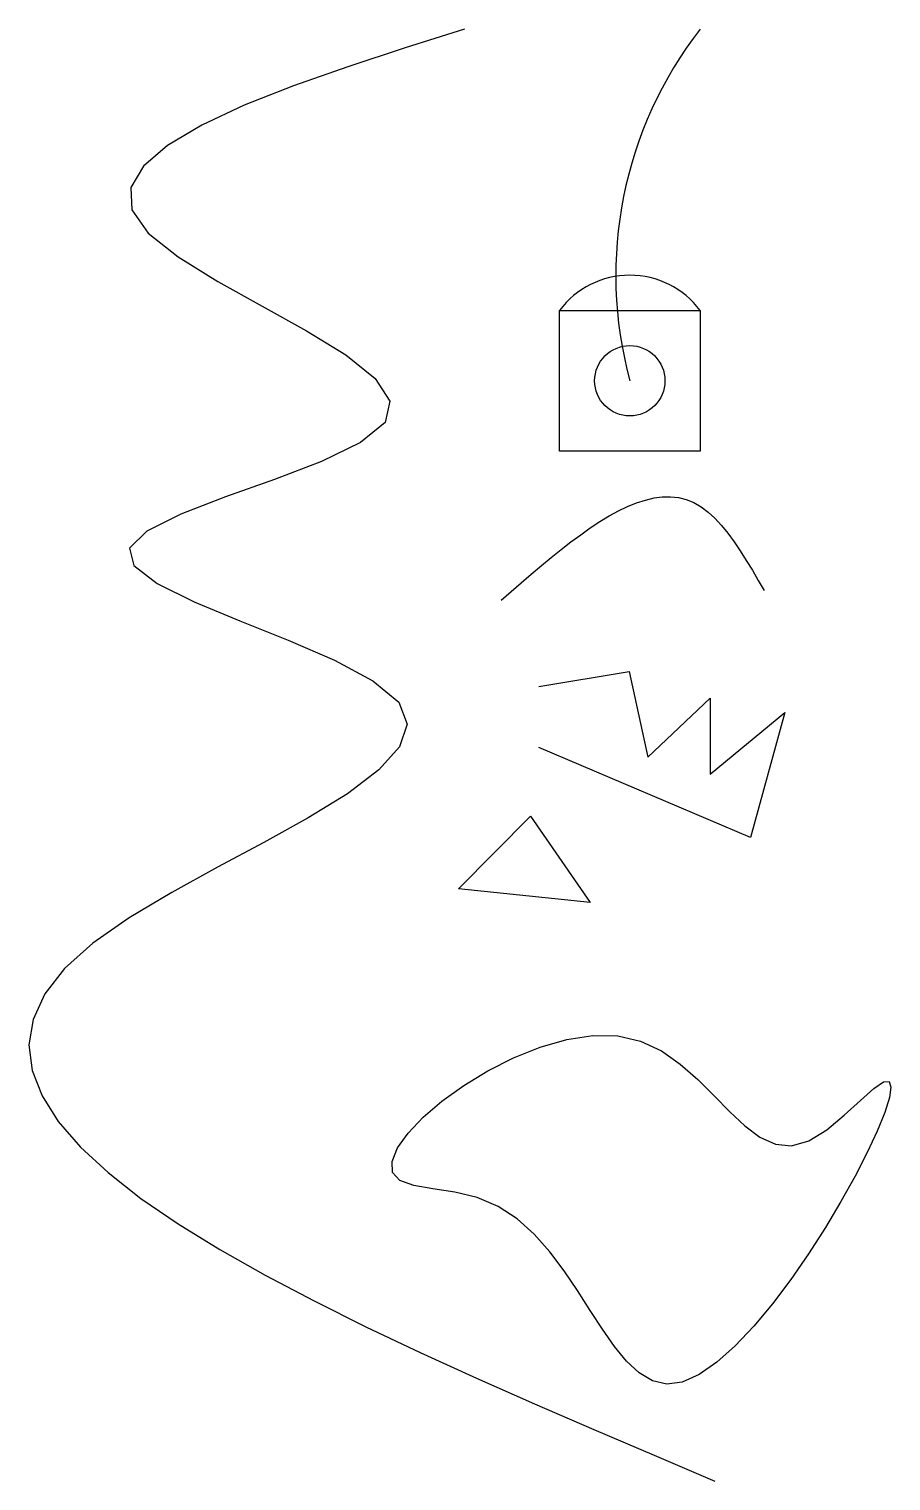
# Model space of a CAD drawing. Extents: x -3.8 to 2.4, y -7.3 to 3.
import ezdxf

# ---------------------------------------------------------------- set-up
doc = ezdxf.new("R2010")
doc.units = 0
doc.layers.get('0').update_dxf_attribs({"linetype": 'CONTINUOUS'})

msp = doc.modelspace()

# ---------------------------------------------------------------- linework, layer by layer
for p, q in [((-0.147, -1.673), (0.496, -1.566)), ((0.496, -1.566), (0.627, -2.175)), ((0.627, -2.175), (1.071, -1.756)), ((1.071, -1.756), (1.071, -2.296)), ((1.071, -2.296), (1.602, -1.858)), ((1.602, -1.858), (1.358, -2.745)), ((1.358, -2.745), (-0.147, -2.106)), ((-0.717, -3.11), (-0.206, -2.594)), ((-0.206, -2.594), (0.218, -3.207)), ((0.218, -3.207), (-0.717, -3.11))]:
    msp.add_line(p, q)
for points in [[(-0.675, 3), (-1.096, 2.866), (-1.505, 2.731), (-1.891, 2.596), (-2.241, 2.458), (-2.543, 2.317), (-2.786, 2.173), (-2.957, 2.025), (-3.046, 1.873), (-3.039, 1.714), (-2.925, 1.55), (-2.711, 1.38), (-2.429, 1.206), (-2.113, 1.031), (-1.798, 0.856), (-1.519, 0.684), (-1.31, 0.516), (-1.205, 0.356), (-1.239, 0.204), (-1.414, 0.061), (-1.692, -0.073), (-2.026, -0.202), (-2.374, -0.326), (-2.691, -0.447), (-2.933, -0.568), (-3.056, -0.689), (-3.026, -0.813), (-2.86, -0.941), (-2.596, -1.071), (-2.273, -1.205), (-1.928, -1.343), (-1.6, -1.485), (-1.326, -1.632), (-1.143, -1.784), (-1.083, -1.94), (-1.137, -2.101), (-1.285, -2.266), (-1.508, -2.435), (-1.787, -2.607), (-2.101, -2.781), (-2.43, -2.958), (-2.756, -3.136), (-3.059, -3.316), (-3.318, -3.496), (-3.519, -3.677), (-3.659, -3.858), (-3.742, -4.039), (-3.771, -4.22), (-3.749, -4.401), (-3.678, -4.583), (-3.563, -4.765), (-3.405, -4.946), (-3.209, -5.128), (-2.976, -5.311), (-2.71, -5.493), (-2.415, -5.675), (-2.092, -5.858), (-1.745, -6.04), (-1.377, -6.223), (-0.991, -6.406), (-0.59, -6.588), (-0.177, -6.771), (0.245, -6.954), (0.673, -7.137), (1.104, -7.32)], [(-0.415, -1.059), (-0.344, -0.997), (-0.272, -0.935), (-0.201, -0.874), (-0.129, -0.814), (-0.059, -0.755), (0.012, -0.699), (0.081, -0.645), (0.151, -0.594), (0.219, -0.546), (0.287, -0.501), (0.354, -0.461), (0.42, -0.425), (0.484, -0.394), (0.548, -0.368), (0.611, -0.348), (0.672, -0.333), (0.731, -0.325), (0.79, -0.324), (0.846, -0.33), (0.901, -0.344), (0.955, -0.365), (1.006, -0.395), (1.056, -0.433), (1.104, -0.477), (1.151, -0.528), (1.197, -0.584), (1.241, -0.645), (1.285, -0.709), (1.328, -0.777), (1.371, -0.847), (1.413, -0.919), (1.455, -0.991)]]:
    msp.add_lwpolyline(points)
for points in [[(0, 0), (0, 1), (1, 1), (1, 0)], [(-1.135, -5.185), (-1.186, -5.126), (-1.19, -5.048), (-1.151, -4.953), (-1.076, -4.847), (-0.97, -4.735), (-0.836, -4.62), (-0.681, -4.508), (-0.51, -4.404), (-0.327, -4.312), (-0.138, -4.236), (0.052, -4.181), (0.237, -4.153), (0.414, -4.155), (0.577, -4.193), (0.724, -4.263), (0.859, -4.357), (0.983, -4.466), (1.099, -4.582), (1.21, -4.695), (1.318, -4.796), (1.425, -4.876), (1.535, -4.926), (1.65, -4.938), (1.772, -4.902), (1.9, -4.823), (2.024, -4.72), (2.139, -4.616), (2.234, -4.529), (2.303, -4.482), (2.343, -4.481), (2.356, -4.52), (2.345, -4.595), (2.312, -4.701), (2.259, -4.833), (2.188, -4.986), (2.101, -5.154), (2.001, -5.334), (1.891, -5.519), (1.771, -5.705), (1.645, -5.888), (1.514, -6.061), (1.381, -6.22), (1.248, -6.36), (1.118, -6.476), (0.992, -6.564), (0.873, -6.617), (0.762, -6.632), (0.661, -6.609), (0.567, -6.552), (0.477, -6.469), (0.39, -6.363), (0.305, -6.241), (0.218, -6.107), (0.128, -5.967), (0.034, -5.827), (-0.068, -5.691), (-0.179, -5.566), (-0.301, -5.456), (-0.435, -5.368), (-0.585, -5.305), (-0.745, -5.268), (-0.9, -5.244), (-1.036, -5.22)]]:
    msp.add_lwpolyline(points, close=True)
msp.add_circle((0.5, 0.5), 0.25)
for centre, radius, start, end in [((3.25, 1.25), 2.85, 142.125, 195.2551), ((0.5, 0.625), 0.625, 36.8699, 143.1301)]:
    msp.add_arc(centre, radius, start, end)

doc.saveas('drawing.dxf')
